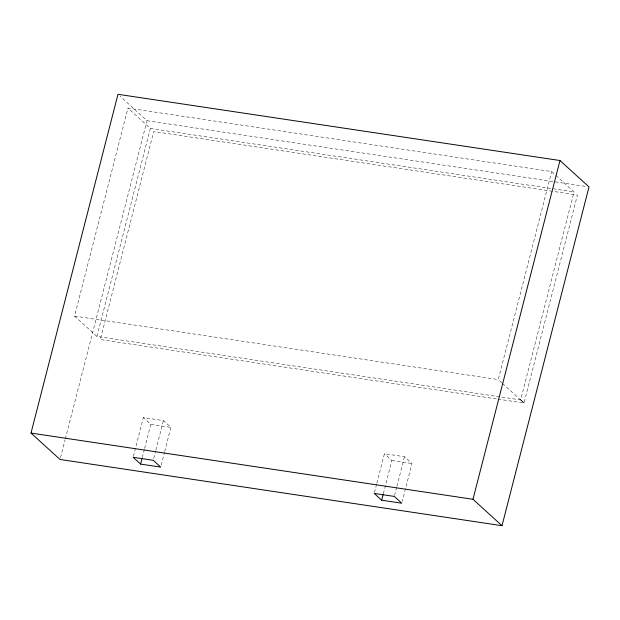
<?xml version="1.0" encoding="UTF-8"?>
<svg xmlns="http://www.w3.org/2000/svg" width="620" height="620" viewBox="0 0 620 620"><rect width="100%" height="100%" fill="white"/><g stroke="black" fill="none" stroke-linecap="round" stroke-linejoin="round"><path stroke-width="0.46" stroke-dasharray="3.1 2.33" d="M555.869 175.39L574.05 191.929L520.645 399.939L96.922 336.451L74.547 316.091L127.953 108.089L551.668 171.577L555.171 174.755M60.512 457.614L65.077 439.828M65.317 438.89L147.017 120.706L120.109 96.224M96.922 336.451L150.334 128.441L127.953 108.089M133.385 456.374L143.344 417.586L163.432 420.6L170.895 427.382L164.726 451.391M142.267 457.622L144.398 449.306M144.638 448.384L150.8 424.375L143.344 417.586M153.714 458.459L155.612 451.073M155.845 450.151L163.432 420.6M161.169 465.248L164.494 452.321M374.465 492.497L376.603 484.189M376.836 483.259L384.423 453.708L404.511 456.723L411.975 463.504L402.256 501.371M383.346 493.745L391.887 460.497L384.423 453.708M394.553 495.504L396.692 487.196M396.924 486.274L404.511 456.723M501.758 382.765L498.263 379.579L551.668 171.577M520.505 399.722L524.078 402.837L520.692 399.753M498.038 399.125L524.032 403.023L577.437 195.013L553.528 191.433M147.017 120.706L586.132 186.496M150.334 128.441L574.05 191.929M552.575 191.293L153.721 131.525L100.316 339.535L497.077 398.986M74.547 316.091L498.263 379.579M150.8 424.375L170.895 427.382M391.887 460.497L411.975 463.504M502.464 383.4L524.032 403.023"/><path stroke-width="0.93" d="M31 433.07L117.986 94.294L559.968 160.518L589 186.93L502.014 525.706L60.031 459.482L31 433.07L472.982 499.294L502.014 525.706M140.608 464.086L133.145 457.296L153.241 460.311L160.696 467.093L140.608 464.086L142.026 458.544M381.688 500.208L374.232 493.419L394.32 496.434L401.775 503.215L381.688 500.208L383.113 494.667M472.982 499.294L559.968 160.518"/></g></svg>
